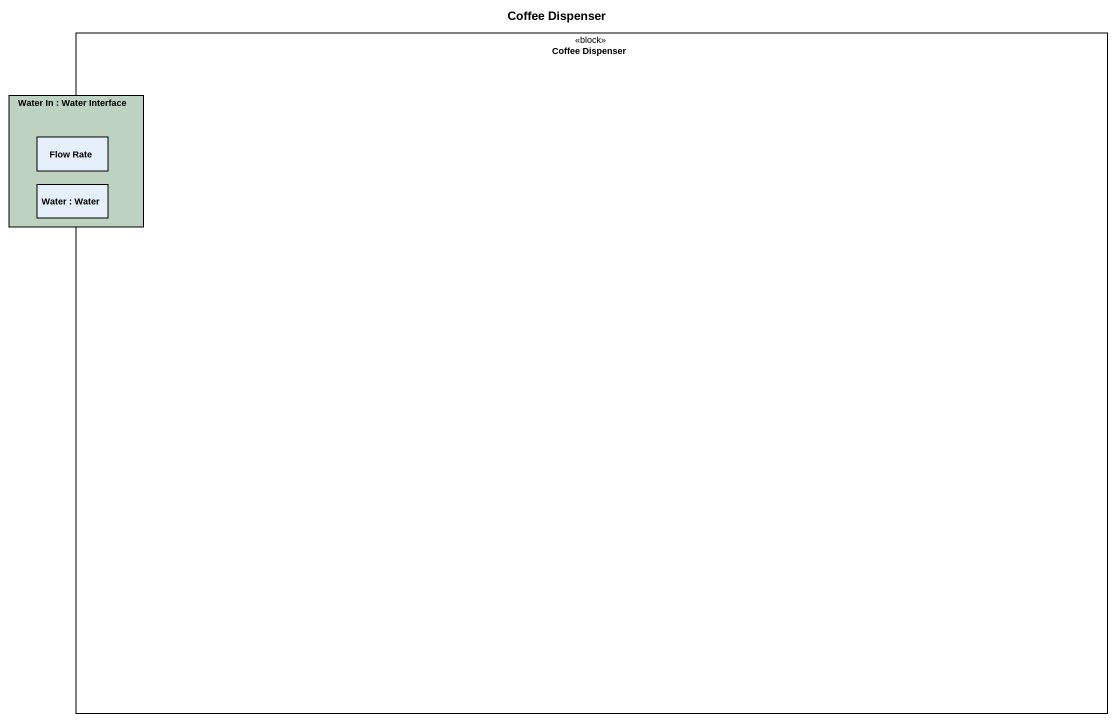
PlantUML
@startuml
title Coffee Dispenser
rectangle "Coffee Dispenser" as Coffee_Dispenser <<block>> {
  rectangle "Water In : Water Interface" as Water_In #BDD2C1 {
    rectangle "Flow Rate" as Flow_Rate
    rectangle "Water : Water" as Water
  }
}
@enduml
